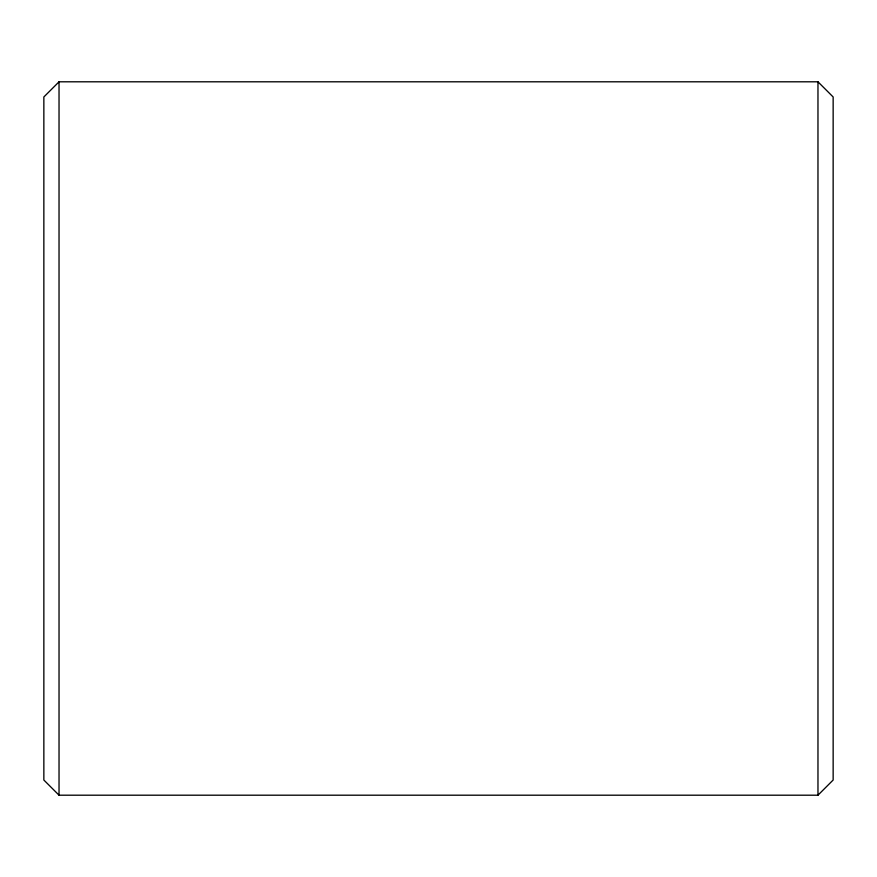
<?xml version="1.0" encoding="UTF-8"?>
<svg xmlns="http://www.w3.org/2000/svg" width="877" height="877" viewBox="0 0 877 877"><rect width="100%" height="100%" fill="white"/><g stroke="black" fill="none" stroke-linecap="round" stroke-linejoin="round"><path stroke-width="1.32" d="M59.033 81.802L43.85 96.974L43.85 780.026L59.033 795.198L817.967 795.198L833.15 780.026L833.15 96.974L817.967 81.802L59.033 81.802L59.033 795.198M817.967 81.802L817.967 795.198"/></g></svg>
